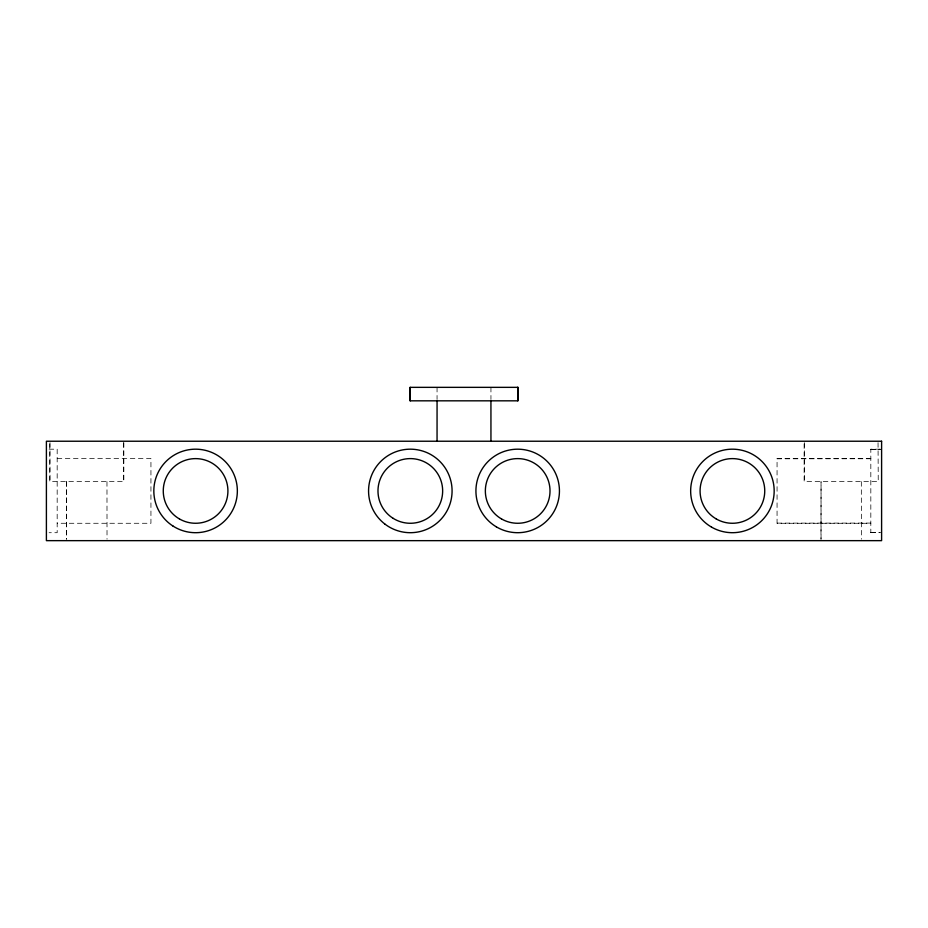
<?xml version="1.0" encoding="UTF-8"?>
<svg xmlns="http://www.w3.org/2000/svg" width="928" height="928" viewBox="0 0 928 928"><rect width="100%" height="100%" fill="white"/><g stroke="black" fill="none" stroke-linecap="round" stroke-linejoin="round"><path stroke-width="0.7" stroke-dasharray="4.64 3.48" d="M49.091 449.187L57.176 449.187L57.176 532.707L49.091 532.707M880.254 449.187L870.824 449.187L870.824 532.707M870.824 449.338L880.254 449.291M870.824 449.442L880.254 449.442M57.176 458.606L150.939 458.606L150.939 523.276L57.176 523.276M870.824 458.606L777.061 458.606L777.061 523.276L870.824 523.276M777.061 458.803L870.824 458.757M777.061 523.125L870.824 523.079M870.824 532.44L880.254 532.44M870.824 532.591L880.254 532.544M878.05 442.679L878.236 481.644L804.147 481.644L804.147 442.679M861.323 481.644L861.393 539.214M804.321 442.679L804.321 481.644M490.947 387.347L490.947 399.469M437.053 387.347L437.053 399.469M123.842 442.679L123.842 481.644L49.787 481.644L49.787 442.679M123.633 442.679L123.633 481.644M106.975 481.644L107.022 539.214M66.654 481.644L66.654 539.214M66.607 481.644L66.607 539.214M49.996 442.679L49.996 481.644M821.048 539.214L821.048 481.644L820.978 539.214"/><path stroke-width="1.39" d="M517.778 387.347L517.778 400.826M490.935 400.826L490.947 441.229M437.065 400.826L437.053 441.229M410.222 387.347L410.222 400.826M517.882 387.347L410.118 387.347L410.118 400.826L517.882 400.826L517.882 387.347M881.6 441.229L46.4 441.229L46.4 540.653L881.6 540.653L881.6 441.229M711.532 527.104A41.76 41.76 0 0 0 774.172 490.947A41.76 41.76 0 0 0 711.532 454.778A41.76 41.76 0 0 0 711.532 527.104M172.979 526.048A41.76 41.76 0 0 0 237.301 492.977A41.76 41.76 0 0 0 176.494 453.804A41.76 41.76 0 0 0 172.979 526.048M384.714 523.926A41.76 41.76 0 0 0 451.692 496.619A41.76 41.76 0 0 0 394.551 452.272A41.76 41.76 0 0 0 384.714 523.926M496.318 526.826A41.76 41.76 0 0 0 559.433 491.504A41.76 41.76 0 0 0 497.292 454.5A41.76 41.76 0 0 0 496.318 526.826M716.242 518.938A32.329 32.329 0 0 0 764.742 490.947A32.329 32.329 0 0 0 716.242 462.944A32.329 32.329 0 0 0 716.242 518.938M179.429 518.938A32.329 32.329 0 0 0 227.917 490.947A32.329 32.329 0 0 0 179.429 462.944A32.329 32.329 0 0 0 179.429 518.938M393.182 518.358A32.329 32.329 0 0 0 442.633 492.084A32.329 32.329 0 0 0 395.142 462.388A32.329 32.329 0 0 0 393.182 518.358M501.514 518.938A32.329 32.329 0 0 0 550.014 490.947A32.329 32.329 0 0 0 501.514 462.944A32.329 32.329 0 0 0 501.514 518.938"/></g></svg>
